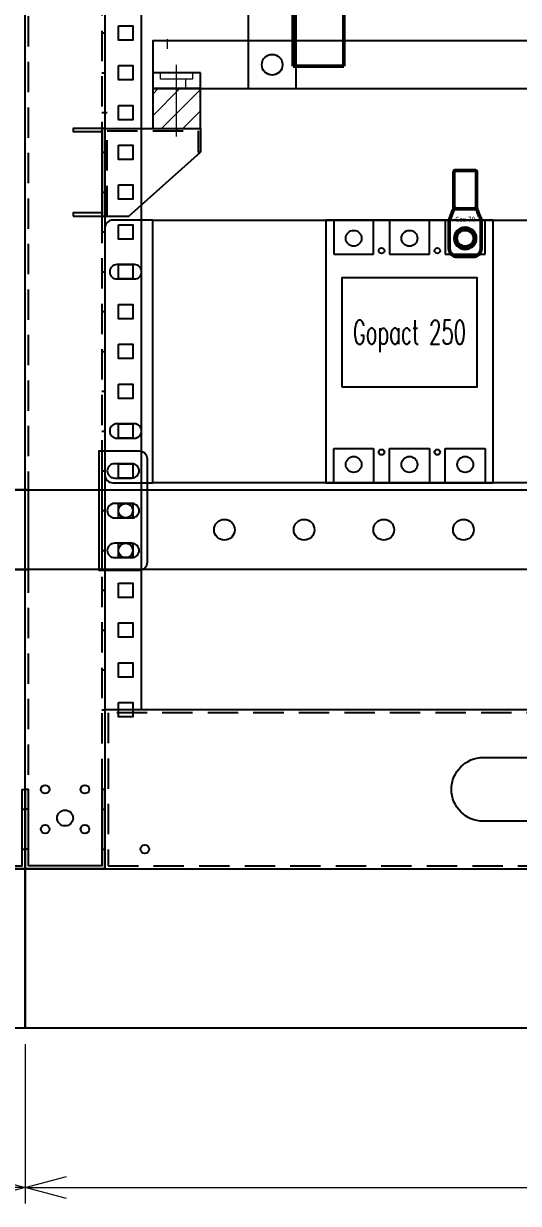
# Model space of a CAD drawing. Header units: millimetres. Extents: x 173893 to 258446, y -176540 to -123824.
# Drawn here: x 197554 to 197864, y -141376 to -140636 of the extents above; entities that cross this region are included whole.
import ezdxf
from ezdxf.enums import TextEntityAlignment as Align

# ---------------------------------------------------------------- set-up
doc = ezdxf.new("R2010")
doc.units = ezdxf.units.MM
doc.header["$LTSCALE"] = 3
doc.linetypes.add('CENTER', pattern=[50.8, 31.75, -6.35, 6.35, -6.35])
doc.linetypes.add('HIDDEN', pattern=[9.525, 6.35, -3.175])
doc.layers.add('@.DM. KÍCH THƯỚC', color=8, linetype='Continuous', transparency=0.2)
for name, color, linetype in [('@.DM. NÉT CHÍNH', 7, 'Continuous'), ('@.DM. NÉT ĐỤC', 2, 'Continuous'), ('@.VISIBLE', 7, 'Continuous')]:
    doc.layers.add(name, color=color, linetype=linetype)
for name, color, linetype, lineweight in [('Center', 10, 'CENTER', 9), ('Duonggapra', 2, 'HIDDEN', 13), ('Hatch', 8, 'Continuous', 13), ('Symbol (ISO)', 7, 'Continuous', 25), ('Visible (ISO)', 7, 'Continuous', 50)]:
    doc.layers.add(name, color=color, linetype=linetype, lineweight=lineweight)
doc.styles.add('Ann_w01', font='romans.shx', dxfattribs={"width": 0.6, "bigfont": 'chineset.shx'})
doc.styles.add('Note Text (ISO)', font='tahoma.ttf')
doc.dimstyles.new('Dim 01_SC20', dxfattribs={"dimscale": 20, "dimtxt": 2, "dimasz": 1.3, "dimexe": 0.5, "dimexo": 0.5, "dimgap": 0.5, "dimtad": 1, "dimdec": 1, "dimzin": 12, "dimdsep": 46, "dimtxsty": 'Ann_w01', "dimblk": 'OPEN30', "dimcen": 1.5, "dimclrd": 6, "dimclre": 6, "dimclrt": 3, "dimadec": 1, "dimazin": 3, "dimtm": 1e-09, "dimtfac": 1, "dimtdec": 1, "dimtix": 1, "dimtmove": 0, "dimatfit": 3, "dimldrblk": 'OPEN30', "dimfxl": 1, "dimtolj": 1, "dimlwd": 0, "dimlwe": 0, "dimarcsym": 0})

# ---------------------------------------------------------------- blocks, each defined once
blk = doc.blocks.new('_Open30')
at = {"color": 0, "linetype": 'ByBlock', "lineweight": -2}
for p, q in [((-1, 0.268), (0, 0)), ((0, 0), (-1, -0.268)), ((0, 0), (-1, 0))]:
    blk.add_line(p, q, dxfattribs=at)
blk = doc.blocks.new('*D633')
at = {"layer": '@.DM. KÍCH THƯỚC', "color": 6, "lineweight": 0, "transparency": 16777216}
for p, q in [((196554.97, -141276.4), (196554.97, -141376.4)), ((197554.97, -141276.4), (197554.97, -141376.4)), ((196580.97, -141366.4), (197528.97, -141366.4))]:
    blk.add_line(p, q, dxfattribs=at)
at = {"layer": 'Defpoints', "color": 0, "transparency": 16777216}
for p in [(196554.97, -141266.4), (197554.97, -141266.4), (197554.97, -141366.4)]:
    blk.add_point(p, dxfattribs=at)
at = {"layer": '@.DM. KÍCH THƯỚC', "color": 6, "lineweight": 0, "transparency": 16777216, "xscale": 26, "yscale": 26, "zscale": 26, "rotation": 180}
blk.add_blockref('_Open30', (196554.97, -141366.4), dxfattribs=at)
at = {"layer": '@.DM. KÍCH THƯỚC', "color": 6, "lineweight": 0, "transparency": 16777216, "xscale": 26, "yscale": 26, "zscale": 26}
blk.add_blockref('_Open30', (197554.97, -141366.4), dxfattribs=at)
at = {"layer": '@.DM. KÍCH THƯỚC', "color": 3, "transparency": 16777216, "insert": (197054.97, -141336.4), "char_height": 40, "attachment_point": 5, "style": 'Ann_w01'}
blk.add_mtext('\\A1;1000', dxfattribs=at)
blk = doc.blocks.new('A$Ca22bb21c')
at = {"layer": '@.DM. NÉT CHÍNH', "color": 1}
for p, q in [((2, 37.5), (0, 37.5)), ((48, 37.5), (50, 37.5)), ((2, 12.5), (0, 12.5)), ((2, 12.5), (0, 12.5)), ((2, 12.5), (0, 12.5)), ((48, 12.5), (50, 12.5))]:
    blk.add_line(p, q, dxfattribs=at)
blk.add_lwpolyline([(50, 0), (50, 50), (0, 50), (0, 0), (2, 0), (2, 48), (48, 48), (48, 0)], close=True, dxfattribs=at)
blk = doc.blocks.new('*D639')
at = {"layer": '@.DM. KÍCH THƯỚC', "color": 6, "lineweight": 0, "transparency": 16777216}
for p, q in [((197554.97, -141276.4), (197554.97, -141376.4)), ((198454.97, -141276.4), (198454.97, -141376.4)), ((197580.97, -141366.4), (198428.97, -141366.4))]:
    blk.add_line(p, q, dxfattribs=at)
at = {"layer": 'Defpoints', "color": 0, "transparency": 16777216}
for p in [(197554.97, -141266.4), (198454.97, -141266.4), (198454.97, -141366.4)]:
    blk.add_point(p, dxfattribs=at)
at = {"layer": '@.DM. KÍCH THƯỚC', "color": 6, "lineweight": 0, "transparency": 16777216, "xscale": 26, "yscale": 26, "zscale": 26, "rotation": 180}
blk.add_blockref('_Open30', (197554.97, -141366.4), dxfattribs=at)
at = {"layer": '@.DM. KÍCH THƯỚC', "color": 6, "lineweight": 0, "transparency": 16777216, "xscale": 26, "yscale": 26, "zscale": 26}
blk.add_blockref('_Open30', (198454.97, -141366.4), dxfattribs=at)
at = {"layer": '@.DM. KÍCH THƯỚC', "color": 3, "transparency": 16777216, "insert": (198004.97, -141336.4), "char_height": 40, "attachment_point": 5, "style": 'Ann_w01'}
blk.add_mtext('\\A1;900', dxfattribs=at)
blk = doc.blocks.new('Oval 20x9')
at = {"layer": '@.VISIBLE', "color": 2}
blk.add_lwpolyline([(-5.5, -4.5), (5.5, -4.5, 0.414214), (10, 0), (10, 0, 0.414214), (5.5, 4.5), (-5.5, 4.5, 0.414214), (-10, 0), (-10, 0, 0.414214)], format="xyb", close=True, dxfattribs=at)
blk = doc.blocks.new('Cos 300-2')
at = {"layer": 'Visible (ISO)'}
for p, q in [((198.88, 151.34), (230.78, 151.34)), ((198.88, 104.34), (198.88, 151.34)), ((230.78, 104.34), (230.78, 151.34)), ((214.3, 104.34), (198.88, 104.34)), ((198.88, 89.34), (198.88, 104.34)), ((214.3, 104.34), (202.08, 92.45)), ((222.76, 104.34), (210.48, 92.66)), ((222.33, 104.34), (214.3, 104.34)), ((222.76, 104.34), (222.33, 104.34)), ((230.78, 104.34), (222.76, 104.34)), ((198.88, 85.1), (198.88, 55.59)), ((206.98, 55.59), (206.98, 84.51)), ((198.88, 44.34), (198.88, 55.59)), ((206.98, 55.59), (206.98, 44.34)), ((198.88, 44.34), (206.98, 44.34))]:
    blk.add_line(p, q, dxfattribs=at)
blk.add_arc((218.23, 84.51), 11.25, 169.33083, 180, dxfattribs=at)
for points, knots in [([(198.88, 89.34), (198.88, 89.33), (198.88, 89.24), (198.88, 88.88), (198.88, 88.61), (198.88, 88.26), (198.88, 88.02), (198.88, 87.74), (198.88, 87.14), (198.88, 86.83), (198.88, 86.26), (198.88, 86), (198.88, 85.77), (198.88, 85.57), (198.88, 85.39), (198.88, 85.18), (198.88, 85.14), (198.88, 85.1)], [0, 0, 0, 0, 0.476516, 0.476516, 0.973867, 0.973867, 0.973867, 1.321851, 1.321851, 1.66983, 1.66983, 1.96857, 1.96857, 1.96857, 2.209744, 2.209744, 2.275716, 2.275716, 2.275716, 2.275716]), ([(198.88, 85.1), (198.88, 85.1), (198.88, 85.1), (198.88, 85.1), (198.88, 85.1), (198.88, 85.14), (198.88, 85.18), (198.88, 85.44), (198.88, 85.69), (198.88, 86.32), (198.88, 86.71), (198.88, 88.38), (198.88, 89.31), (198.88, 89.34)], [0, 0, 0, 0, 0.00007, 0.00007, 0.000429, 0.000429, 0.061634, 0.061634, 0.388125, 0.388125, 0.823361, 0.823361, 2.271476, 2.271476, 2.271476, 2.271476]), ([(199.05, 86.88), (199.23, 87.78), (199.53, 88.65), (200.29, 90.21), (200.74, 90.9), (201.24, 91.53)], [0, 0, 0, 0, 0.2756392, 0.2756392, 0.5298465, 0.5298465, 0.5298465, 0.5298465]), ([(207.17, 86.59), (207.33, 87.44), (207.59, 88.25), (208.31, 89.91), (208.8, 90.71), (209.36, 91.43)], [0, 0, 0, 0, 0.2576484, 0.2576484, 0.5551691, 0.5551691, 0.5551691, 0.5551691]), ([(210.48, 92.66), (210.43, 92.62), (210.38, 92.57), (209.98, 92.17), (209.66, 91.81), (209.36, 91.43)], [-2.7849509, -2.7849509, -2.7849509, -2.7849509, -2.7426875, -2.7426875, -2.4435482, -2.4435482, -2.4435482, -2.4435482])]:
    blk.add_open_spline(points, degree=3, knots=knots, dxfattribs=at)
for points in [[(201.24, 91.53), (201.5, 91.85), (201.78, 92.16), (202.08, 92.45)], [(198.88, 85.1), (198.88, 85.7), (198.94, 86.29), (199.05, 86.88)]]:
    blk.add_open_spline(points, degree=3, dxfattribs=at)

msp = doc.modelspace()

# ---------------------------------------------------------------- hatches: boundary and pattern name
at = {"layer": 'Hatch'}
h = msp.add_hatch(dxfattribs=at)
h.set_pattern_fill('ANSI31', color=1, scale=3, style=0)
h.set_pattern_definition([(45, (214137.1985, 106974.086), (-6.7351921, 6.7351921), [])])
h.paths.add_polyline_path([(197649.97, -140701.4), (197664.97, -140701.4), (197664.97, -140676.4), (197649.97, -140676.4)])
h.paths.add_polyline_path([(197634.97, -140701.4), (197649.97, -140701.4), (197649.97, -140676.4), (197634.97, -140676.4)])

# ---------------------------------------------------------------- linework, layer by layer
at = {"color": 1}
msp.add_line((197664.97, -140676.4), (197634.97, -140676.4), dxfattribs=at)
for p, q in [((197604.97, -140691.4), (197606.47, -140691.4)), ((197649.97, -140701.4), (197649.97, -140702.9)), ((197604.97, -140716.4), (197606.47, -140716.4)), ((197619.97, -140756.4), (197664.97, -140716.4)), ((197663.47, -140716.4), (197664.97, -140716.4)), ((197604.97, -140756.4), (197619.97, -140756.4))]:
    msp.add_line(p, q)
msp.add_lwpolyline([(197664.97, -140666.4), (197634.97, -140666.4), (197634.97, -140701.4), (197664.97, -140701.4)], close=True, dxfattribs=at)
msp.add_lwpolyline([(197604.97, -140756.4), (197604.97, -140701.4), (197664.97, -140701.4), (197664.97, -140716.4)])
at = {"linetype": 'HIDDEN'}
msp.add_lwpolyline([(197606.47, -140756.4), (197606.47, -140702.9), (197663.47, -140702.9), (197663.47, -140716.4)], dxfattribs=at)
at = {"layer": '@.DM. NÉT CHÍNH', "color": 1}
for p, q in [((197602.97, -140641.4), (197604.97, -140641.4)), ((197602.97, -140666.4), (197604.97, -140666.4)), ((197602.97, -140691.4), (197604.97, -140691.4)), ((197602.97, -140691.4), (197604.97, -140691.4)), ((197602.97, -140716.4), (197604.97, -140716.4)), ((197602.97, -140716.4), (197604.97, -140716.4)), ((197602.97, -140741.4), (197604.97, -140741.4)), ((197602.97, -140766.4), (197604.97, -140766.4)), ((197602.97, -140791.4), (197604.97, -140791.4)), ((197602.97, -140816.4), (197604.97, -140816.4)), ((197602.97, -140841.4), (197604.97, -140841.4)), ((197602.97, -140866.4), (197604.97, -140866.4)), ((197602.97, -140891.4), (197604.97, -140891.4)), ((197602.97, -140916.4), (197604.97, -140916.4)), ((197602.97, -140941.4), (197604.97, -140941.4)), ((197602.97, -140966.4), (197604.97, -140966.4)), ((197602.97, -140991.4), (197604.97, -140991.4)), ((197602.97, -141016.4), (197604.97, -141016.4)), ((197602.97, -141041.4), (197604.97, -141041.4)), ((197602.97, -141066.4), (197604.97, -141066.4)), ((197602.97, -141066.4), (197604.97, -141066.4)), ((197602.97, -141066.4), (197604.97, -141066.4))]:
    msp.add_line(p, q, dxfattribs=at)
at = {"layer": '@.DM. NÉT CHÍNH'}
for points in [[(197504.97, -139066.4), (197504.97, -141166.4), (197554.97, -141166.4), (197554.97, -139066.4)], [(197604.97, -139066.4), (197604.97, -141166.4), (197554.97, -141166.4), (197554.97, -139066.4)], [(197604.97, -141166.4), (198404.97, -141166.4), (198404.97, -141066.4), (197604.97, -141066.4)]]:
    msp.add_lwpolyline(points, close=True, dxfattribs=at)
at = {"layer": '@.DM. NÉT CHÍNH', "linetype": 'HIDDEN'}
for points in [[(197602.97, -139068.4), (197602.97, -141164.4), (197556.97, -141164.4), (197556.97, -139068.4)], [(197606.97, -141164.4), (198402.97, -141164.4), (198402.97, -141068.4), (197606.97, -141068.4)]]:
    msp.add_lwpolyline(points, close=True, dxfattribs=at)
at = {"layer": '@.DM. NÉT CHÍNH', "color": 1}
msp.add_lwpolyline([(197584.97, -140756.4), (197604.97, -140756.4), (197604.97, -140701.4), (197584.97, -140701.4), (197584.97, -140703.4), (197602.97, -140703.4), (197602.97, -140754.4), (197584.97, -140754.4)], close=True, dxfattribs=at)
at = {"layer": '@.DM. NÉT CHÍNH', "linetype": 'Continuous'}
for points in [[(196577.97, -140978.4), (197556.97, -140978.4), (197556.97, -140928.4), (196577.97, -140928.4)], [(198406.97, -140978.4), (197506.97, -140978.4), (197506.97, -140928.4), (198406.97, -140928.4)]]:
    msp.add_lwpolyline(points, close=True, dxfattribs=at)
at = {"layer": '@.DM. NÉT CHÍNH', "color": 6, "linetype": 'Continuous'}
msp.add_circle((197709.93, -140661.4), 6.5, dxfattribs=at)
at = {"layer": '@.DM. NÉT CHÍNH', "linetype": 'Continuous'}
for centre, radius in [((197617.97, -140941.4), 4.5), ((197679.97, -140953.4), 6.5), ((197729.97, -140953.4), 6.5), ((197779.97, -140953.4), 6.5), ((197829.97, -140953.4), 6.5), ((197617.97, -140966.4), 4.5)]:
    msp.add_circle(centre, radius, dxfattribs=at)
at = {"layer": '@.DM. NÉT CHÍNH'}
for centre, radius in [((197567.47, -141116.4), 2.7), ((197592.47, -141116.4), 2.7), ((197579.97, -141134.4), 5), ((197567.47, -141141.4), 2.7), ((197592.47, -141141.4), 2.7)]:
    msp.add_circle(centre, radius, dxfattribs=at)
at = {"layer": '@.DM. NÉT ĐỤC'}
msp.add_lwpolyline([(198167.47, -141136.4), (197842.47, -141136.4, -1), (197842.47, -141096.4), (198167.47, -141096.4, -1)], format="xyb", close=True, dxfattribs=at)
msp.add_circle((197629.97, -141153.9), 2.7, dxfattribs=at)
at = {"layer": '@.VISIBLE', "color": 151}
msp.add_line((197627.97, -141066.4), (197627.97, -139166.4), dxfattribs=at)
at = {"layer": '@.VISIBLE'}
for p, q in [((197748.58, -140758.9), (197748.58, -140780.4)), ((197773.58, -140780.4), (197773.58, -140758.9)), ((197783.58, -140758.9), (197783.58, -140780.4)), ((197808.58, -140780.4), (197808.58, -140758.9)), ((197818.58, -140758.9), (197818.58, -140780.4)), ((197843.58, -140780.4), (197843.58, -140758.9)), ((197748.58, -140780.4), (197773.58, -140780.4)), ((197783.58, -140780.4), (197808.58, -140780.4)), ((197818.58, -140780.4), (197843.58, -140780.4)), ((197748.58, -140902.4), (197773.58, -140902.4)), ((197748.58, -140923.9), (197748.58, -140902.4)), ((197773.58, -140902.4), (197773.58, -140923.9)), ((197783.58, -140902.4), (197808.58, -140902.4)), ((197783.58, -140923.9), (197783.58, -140902.4)), ((197808.58, -140902.4), (197808.58, -140923.9)), ((197818.58, -140902.4), (197843.58, -140902.4)), ((197818.58, -140923.9), (197818.58, -140902.4)), ((197843.58, -140902.4), (197843.58, -140923.9))]:
    msp.add_line(p, q, dxfattribs=at)
at = {"layer": '@.VISIBLE', "color": 6}
msp.add_line((197602.97, -140903.9), (197602.97, -140978.9), dxfattribs=at)
at = {"layer": '@.VISIBLE', "color": 1}
for points in [[(197694.93, -140036.4), (197694.93, -140676.4), (197724.93, -140676.4), (197724.93, -140036.4)], [(197634.97, -140676.4), (198374.97, -140676.4), (198374.97, -140646.4), (197634.97, -140646.4)]]:
    msp.add_lwpolyline(points, close=True, dxfattribs=at)
at = {"layer": '@.VISIBLE', "color": 151}
for points in [[(197613.47, -140636.9), (197622.47, -140636.9), (197622.47, -140645.9), (197613.47, -140645.9)], [(197613.47, -140661.9), (197622.47, -140661.9), (197622.47, -140670.9), (197613.47, -140670.9)], [(197613.47, -140686.9), (197622.47, -140686.9), (197622.47, -140695.9), (197613.47, -140695.9)], [(197613.47, -140711.9), (197622.47, -140711.9), (197622.47, -140720.9), (197613.47, -140720.9)], [(197613.47, -140736.9), (197622.47, -140736.9), (197622.47, -140745.9), (197613.47, -140745.9)], [(197613.47, -140761.9), (197622.47, -140761.9), (197622.47, -140770.9), (197613.47, -140770.9)], [(197613.47, -140786.9), (197622.47, -140786.9), (197622.47, -140795.9), (197613.47, -140795.9)], [(197613.47, -140811.9), (197622.47, -140811.9), (197622.47, -140820.9), (197613.47, -140820.9)], [(197613.47, -140836.9), (197622.47, -140836.9), (197622.47, -140845.9), (197613.47, -140845.9)], [(197613.47, -140861.9), (197622.47, -140861.9), (197622.47, -140870.9), (197613.47, -140870.9)], [(197613.47, -140886.9), (197622.47, -140886.9), (197622.47, -140895.9), (197613.47, -140895.9)], [(197613.47, -140911.9), (197622.47, -140911.9), (197622.47, -140920.9), (197613.47, -140920.9)], [(197613.47, -140936.9), (197622.47, -140936.9), (197622.47, -140945.9), (197613.47, -140945.9)], [(197613.47, -140961.9), (197622.47, -140961.9), (197622.47, -140970.9), (197613.47, -140970.9)], [(197613.47, -140986.9), (197622.47, -140986.9), (197622.47, -140995.9), (197613.47, -140995.9)], [(197613.47, -141011.9), (197622.47, -141011.9), (197622.47, -141020.9), (197613.47, -141020.9)], [(197613.47, -141036.9), (197622.47, -141036.9), (197622.47, -141045.9), (197613.47, -141045.9)], [(197613.47, -141061.9), (197622.47, -141061.9), (197622.47, -141070.9), (197613.47, -141070.9)]]:
    msp.add_lwpolyline(points, close=True, dxfattribs=at)
at = {"layer": '@.VISIBLE'}
msp.add_lwpolyline([(197634.97, -140758.9), (197609.97, -140758.9, 0.414214), (197604.97, -140763.9), (197604.97, -140918.9, 0.414214), (197609.97, -140923.9), (197634.97, -140923.9)], format="xyb", dxfattribs=at)
for points in [[(197634.97, -140758.9), (198374.97, -140758.9), (198374.97, -140923.9), (197634.97, -140923.9)], [(197743.58, -140758.9), (197743.58, -140923.9), (197848.58, -140923.9), (197848.58, -140758.9)], [(197753.58, -140863.55), (197838.58, -140863.55), (197838.58, -140795.15), (197753.58, -140795.15)], [(197554.97, -141266.4), (196554.97, -141266.4), (196554.97, -141166.4), (197554.97, -141166.4)], [(198454.97, -141266.4), (197554.97, -141266.4), (197554.97, -141166.4), (198454.97, -141166.4)]]:
    msp.add_lwpolyline(points, close=True, dxfattribs=at)
at = {"layer": '@.VISIBLE', "color": 6}
for points in [[(197626.47, -140978.9), (197601.47, -140978.9), (197601.47, -140903.9), (197626.47, -140903.9, -0.414214), (197631.47, -140908.9), (197631.47, -140973.9, -0.414214)], [(197610.97, -140920.9), (197621.97, -140920.9, 0.414214), (197626.47, -140916.4), (197626.47, -140916.4, 0.414214), (197621.97, -140911.9), (197610.97, -140911.9, 0.414214), (197606.47, -140916.4), (197606.47, -140916.4, 0.414214)], [(197610.97, -140945.9), (197621.97, -140945.9, 0.414214), (197626.47, -140941.4), (197626.47, -140941.4, 0.414214), (197621.97, -140936.9), (197610.97, -140936.9, 0.414214), (197606.47, -140941.4), (197606.47, -140941.4, 0.414214)], [(197610.97, -140970.9), (197621.97, -140970.9, 0.414214), (197626.47, -140966.4), (197626.47, -140966.4, 0.414214), (197621.97, -140961.9), (197610.97, -140961.9, 0.414214), (197606.47, -140966.4), (197606.47, -140966.4, 0.414214)]]:
    msp.add_lwpolyline(points, format="xyb", close=True, dxfattribs=at)
at = {"layer": '@.VISIBLE'}
for centre, radius in [((197761.08, -140770.4), 5), ((197796.08, -140770.4), 5), ((197831.08, -140770.4), 5), ((197778.58, -140778.15), 1.75), ((197813.58, -140778.15), 1.75), ((197778.58, -140904.65), 1.75), ((197813.58, -140904.65), 1.75), ((197761.08, -140912.4), 5), ((197796.08, -140912.4), 5), ((197831.08, -140912.4), 5)]:
    msp.add_circle(centre, radius, dxfattribs=at)
at = {"layer": 'Center', "color": 1, "ltscale": 0.5}
msp.add_line((197649.97, -140706.4), (197649.97, -140661.4), dxfattribs=at)
at = {"layer": 'Duonggapra', "color": 1, "ltscale": 10}
for p, q in [((197644.22, -140651.4), (197644.22, -140645.4)), ((197655.72, -140676.4), (197655.72, -140670.4))]:
    msp.add_line(p, q, dxfattribs=at)
msp.add_lwpolyline([(197659.97, -140666.4), (197659.97, -140670.4), (197639.97, -140670.4), (197639.97, -140666.4)], dxfattribs=at)
at = {"layer": 'Visible (ISO)'}
for p, q in [((197823.93, -140751.9), (197823.93, -140728.4)), ((197824.43, -140727.9), (197837.73, -140727.9)), ((197838.23, -140751.9), (197838.23, -140728.4)), ((197823.93, -140751.9), (197823.93, -140751.9)), ((197824.58, -140751.9), (197823.93, -140751.9)), ((197824.68, -140751.9), (197824.58, -140751.9)), ((197836.6, -140751.9), (197825.55, -140751.9)), ((197837.58, -140751.9), (197837.47, -140751.9)), ((197838.22, -140751.9), (197837.58, -140751.9)), ((197838.23, -140751.9), (197838.22, -140751.9)), ((197821.08, -140760.01), (197821.08, -140761.1)), ((197821.08, -140761.1), (197821.08, -140776.9)), ((197841.08, -140761.1), (197841.08, -140760.01)), ((197841.08, -140776.9), (197841.08, -140761.1)), ((197826.08, -140781.9), (197836.08, -140781.9))]:
    msp.add_line(p, q, dxfattribs=at)
msp.add_circle((197831.08, -140770.4), 6.5, dxfattribs=at)
for centre, radius, start, end in [((197824.43, -140728.4), 0.5, 90, 180), ((197837.73, -140728.4), 0.5, 0, 90), ((197826.08, -140759.88), 5, 173.18514, 180), ((197836.08, -140759.88), 5, 0, 6.81486), ((197826.08, -140776.9), 5, 180, 270), ((197836.08, -140776.9), 5, 270, 0)]:
    msp.add_arc(centre, radius, start, end, dxfattribs=at)
for points, knots in [([(197821.11, -140759.29), (197821.12, -140759.19), (197821.14, -140759.1), (197821.17, -140758.93), (197821.18, -140758.84), (197821.22, -140758.67), (197821.25, -140758.59), (197821.29, -140758.43), (197821.32, -140758.35), (197821.37, -140758.19), (197821.4, -140758.11), (197821.43, -140758.04)], [0.0558963, 0.0558963, 0.0558963, 0.0558963, 0.0822955, 0.0822955, 0.1086948, 0.1086948, 0.135094, 0.135094, 0.1614932, 0.1614932, 0.1878925, 0.1878925, 0.1878925, 0.1878925]), ([(197821.43, -140758.04), (197821.44, -140758.02), (197821.45, -140758), (197821.47, -140757.95), (197821.48, -140757.93), (197821.49, -140757.89), (197821.5, -140757.87), (197821.52, -140757.83), (197821.53, -140757.81), (197821.54, -140757.76), (197821.55, -140757.74), (197821.56, -140757.72)], [0, 0, 0, 0, 0.00875524, 0.00875524, 0.01751048, 0.01751048, 0.02626572, 0.02626572, 0.03502096, 0.03502096, 0.0437762, 0.0437762, 0.0437762, 0.0437762]), ([(197823.84, -140752.13), (197823.69, -140752.5), (197823.54, -140752.87), (197823.23, -140753.61), (197823.08, -140753.99), (197822.78, -140754.73), (197822.63, -140755.11), (197822.32, -140755.86), (197822.17, -140756.23), (197821.87, -140756.98), (197821.71, -140757.35), (197821.56, -140757.72)], [-0.8139881, -0.8139881, -0.8139881, -0.8139881, -0.6511905, -0.6511905, -0.4883929, -0.4883929, -0.3255952, -0.3255952, -0.1627976, -0.1627976, 0, 0, 0, 0]), ([(197825.22, -140751.4), (197825.17, -140751.44), (197825.13, -140751.49), (197825.01, -140751.6), (197824.93, -140751.67), (197824.83, -140751.77), (197824.79, -140751.81), (197824.74, -140751.85), (197824.73, -140751.87), (197824.7, -140751.89), (197824.69, -140751.9), (197824.68, -140751.9)], [0.1231746, 0.1231746, 0.1231746, 0.1231746, 0.1506879, 0.1506879, 0.1985102, 0.1985102, 0.2228063, 0.2228063, 0.2335766, 0.2335766, 0.2459593, 0.2459593, 0.2459593, 0.2459593]), ([(197825.22, -140751.4), (197825.2, -140751.42), (197825.18, -140751.44), (197825.17, -140751.46), (197825.16, -140751.47), (197825.16, -140751.48), (197825.16, -140751.48), (197825.15, -140751.48), (197825.15, -140751.48), (197825.15, -140751.49), (197825.15, -140751.49), (197825.15, -140751.49), (197825.15, -140751.5), (197825.14, -140751.51), (197825.14, -140751.51), (197825.13, -140751.54), (197825.13, -140751.56), (197825.13, -140751.6), (197825.13, -140751.62), (197825.15, -140751.66), (197825.16, -140751.69), (197825.2, -140751.74), (197825.22, -140751.77), (197825.28, -140751.82), (197825.3, -140751.84), (197825.33, -140751.86)], [0.07990694, 0.07990694, 0.07990694, 0.07990694, 0.09407117, 0.09407117, 0.09776413, 0.09776413, 0.09919905, 0.09919905, 0.10037262, 0.10037262, 0.10155724, 0.10155724, 0.10325729, 0.10325729, 0.1076305, 0.1076305, 0.11709418, 0.11709418, 0.12670088, 0.12670088, 0.13960674, 0.13960674, 0.15478517, 0.15478517, 0.16816427, 0.16816427, 0.16816427, 0.16816427]), ([(197825.55, -140751.9), (197825.52, -140751.9), (197825.47, -140751.9), (197825.41, -140751.89), (197825.38, -140751.88), (197825.35, -140751.86), (197825.34, -140751.86), (197825.33, -140751.86)], [0.35627431, 0.35627431, 0.35627431, 0.35627431, 0.36669801, 0.36669801, 0.37542952, 0.37542952, 0.37795288, 0.37795288, 0.37795288, 0.37795288]), ([(197836.82, -140751.86), (197836.81, -140751.86), (197836.8, -140751.86), (197836.77, -140751.88), (197836.74, -140751.89), (197836.68, -140751.9), (197836.64, -140751.9), (197836.6, -140751.9)], [0.06888522, 0.06888522, 0.06888522, 0.06888522, 0.07140858, 0.07140858, 0.08014009, 0.08014009, 0.0905638, 0.0905638, 0.0905638, 0.0905638]), ([(197836.82, -140751.86), (197836.84, -140751.85), (197836.85, -140751.84), (197836.92, -140751.79), (197836.96, -140751.74), (197837, -140751.68), (197837.01, -140751.66), (197837.02, -140751.61), (197837.02, -140751.59), (197837.02, -140751.55), (197837.02, -140751.53), (197837.01, -140751.5), (197837.01, -140751.5), (197837, -140751.49), (197837, -140751.49), (197837, -140751.49), (197837, -140751.48), (197837, -140751.48), (197837, -140751.48), (197836.99, -140751.47), (197836.99, -140751.47), (197836.99, -140751.46), (197836.98, -140751.45), (197836.96, -140751.43), (197836.95, -140751.42), (197836.93, -140751.4)], [0, 0, 0, 0, 0.00658866, 0.00658866, 0.02684535, 0.02684535, 0.03664627, 0.03664627, 0.04563121, 0.04563121, 0.05597639, 0.05597639, 0.0582245, 0.0582245, 0.0594454, 0.0594454, 0.06046669, 0.06046669, 0.06167376, 0.06167376, 0.0638546, 0.0638546, 0.06748643, 0.06748643, 0.07927525, 0.07927525, 0.07927525, 0.07927525]), ([(197837.47, -140751.9), (197837.47, -140751.9), (197837.47, -140751.9), (197837.45, -140751.89), (197837.44, -140751.88), (197837.37, -140751.82), (197837.25, -140751.7), (197837.03, -140751.49), (197836.98, -140751.45), (197836.93, -140751.4)], [0, 0, 0, 0, 0.00158152, 0.00158152, 0.00588822, 0.00588822, 0.02193924, 0.02193924, 0.0264664, 0.0264664, 0.0264664, 0.0264664]), ([(197838.32, -140752.13), (197838.47, -140752.5), (197838.62, -140752.87), (197838.92, -140753.61), (197839.07, -140753.99), (197839.37, -140754.73), (197839.52, -140755.11), (197839.83, -140755.86), (197839.98, -140756.23), (197840.29, -140756.98), (197840.44, -140757.35), (197840.59, -140757.72)], [0.0339721, 0.0339721, 0.0339721, 0.0339721, 0.1967698, 0.1967698, 0.3595674, 0.3595674, 0.522365, 0.522365, 0.6851626, 0.6851626, 0.8479602, 0.8479602, 0.8479602, 0.8479602]), ([(197840.59, -140757.72), (197840.6, -140757.74), (197840.61, -140757.76), (197840.62, -140757.81), (197840.63, -140757.83), (197840.65, -140757.87), (197840.66, -140757.89), (197840.68, -140757.93), (197840.69, -140757.95), (197840.7, -140758), (197840.71, -140758.02), (197840.72, -140758.04)], [0, 0, 0, 0, 0.00875524, 0.00875524, 0.01751048, 0.01751048, 0.02626572, 0.02626572, 0.03502096, 0.03502096, 0.0437762, 0.0437762, 0.0437762, 0.0437762]), ([(197840.72, -140758.04), (197840.75, -140758.11), (197840.78, -140758.19), (197840.83, -140758.35), (197840.86, -140758.43), (197840.91, -140758.59), (197840.93, -140758.67), (197840.97, -140758.84), (197840.99, -140758.93), (197841.02, -140759.1), (197841.03, -140759.19), (197841.04, -140759.29)], [0, 0, 0, 0, 0.0263992, 0.0263992, 0.0527985, 0.0527985, 0.0791977, 0.0791977, 0.105597, 0.105597, 0.1319962, 0.1319962, 0.1319962, 0.1319962]), ([(197821.08, -140759.88), (197821.08, -140759.88), (197821.08, -140759.88), (197821.08, -140759.88), (197821.08, -140759.88), (197821.08, -140759.89), (197821.08, -140759.93), (197821.08, -140759.96), (197821.08, -140759.99), (197821.08, -140759.99), (197821.08, -140760), (197821.08, -140760.01)], [-0.0159419, -0.0159419, -0.0159419, -0.0159419, 0, 0, 0, 0.0860867, 0.0860867, 0.1721733, 0.1721733, 0.1721733, 0.1898957, 0.1898957, 0.1898957, 0.1898957]), ([(197841.08, -140760.01), (197841.08, -140760), (197841.08, -140759.99), (197841.08, -140759.99), (197841.08, -140759.96), (197841.08, -140759.93), (197841.08, -140759.89), (197841.08, -140759.88), (197841.08, -140759.88), (197841.08, -140759.88), (197841.08, -140759.88), (197841.08, -140759.88)], [0.1545093, 0.1545093, 0.1545093, 0.1545093, 0.1722025, 0.1722025, 0.1722025, 0.2583037, 0.2583037, 0.344405, 0.344405, 0.344405, 0.3603469, 0.3603469, 0.3603469, 0.3603469])]:
    msp.add_open_spline(points, degree=3, knots=knots, dxfattribs=at)
for points in [[(197823.84, -140752.13), (197823.87, -140752.05), (197823.9, -140751.98), (197823.93, -140751.9)], [(197838.23, -140751.9), (197838.25, -140751.98), (197838.28, -140752.05), (197838.32, -140752.13)]]:
    msp.add_open_spline(points, degree=3, dxfattribs=at)

# ---------------------------------------------------------------- block references
at = {"rotation": 180}
msp.add_blockref('Cos 300-2', (197953.86, -140511.05), dxfattribs=at)
at = {"layer": '@.DM. NÉT CHÍNH', "xscale": -1, "rotation": 180}
msp.add_blockref('A$Ca22bb21c', (197504.97, -141116.4), dxfattribs=at)
at = {"layer": '@.DM. NÉT CHÍNH', "rotation": 180}
msp.add_blockref('A$Ca22bb21c', (197604.97, -141116.4), dxfattribs=at)
at = {"layer": '@.VISIBLE'}
for p in [(197617.97, -140791.4), (197617.97, -140891.4)]:
    msp.add_blockref('Oval 20x9', p, dxfattribs=at)

# ---------------------------------------------------------------- texts
at = {"layer": '@.VISIBLE', "color": 115, "style": 'Ann_w01', "width": 0.6}
msp.add_text('Gopact 250', height=15, dxfattribs=at).set_placement((197796.08, -140829.35), align=Align.MIDDLE_CENTER)
at = {"layer": 'Symbol (ISO)', "insert": (197824.81, -140756.9), "char_height": 3, "width": 28.8112, "attachment_point": 1, "style": 'Note Text (ISO)'}
msp.add_mtext('{\\H1x;Cos 70}', dxfattribs=at)

# ---------------------------------------------------------------- dimensions: what is measured, and where the dimension line sits
at = {"layer": '@.DM. KÍCH THƯỚC'}
for base, p1, p2, picture, middle in [((197554.97, -141366.4), (196554.97, -141266.4), (197554.97, -141266.4), '*D633', (197054.97, -141336.4)), ((198454.97, -141366.4), (197554.97, -141266.4), (198454.97, -141266.4), '*D639', (198004.97, -141336.4))]:
    dim = msp.add_linear_dim(base=base, p1=p1, p2=p2, dimstyle='Dim 01_SC20', dxfattribs=at)
    dim.commit()
    dim.dimension.update_dxf_attribs({"geometry": picture, "text_midpoint": middle})

doc.saveas('drawing.dxf')
